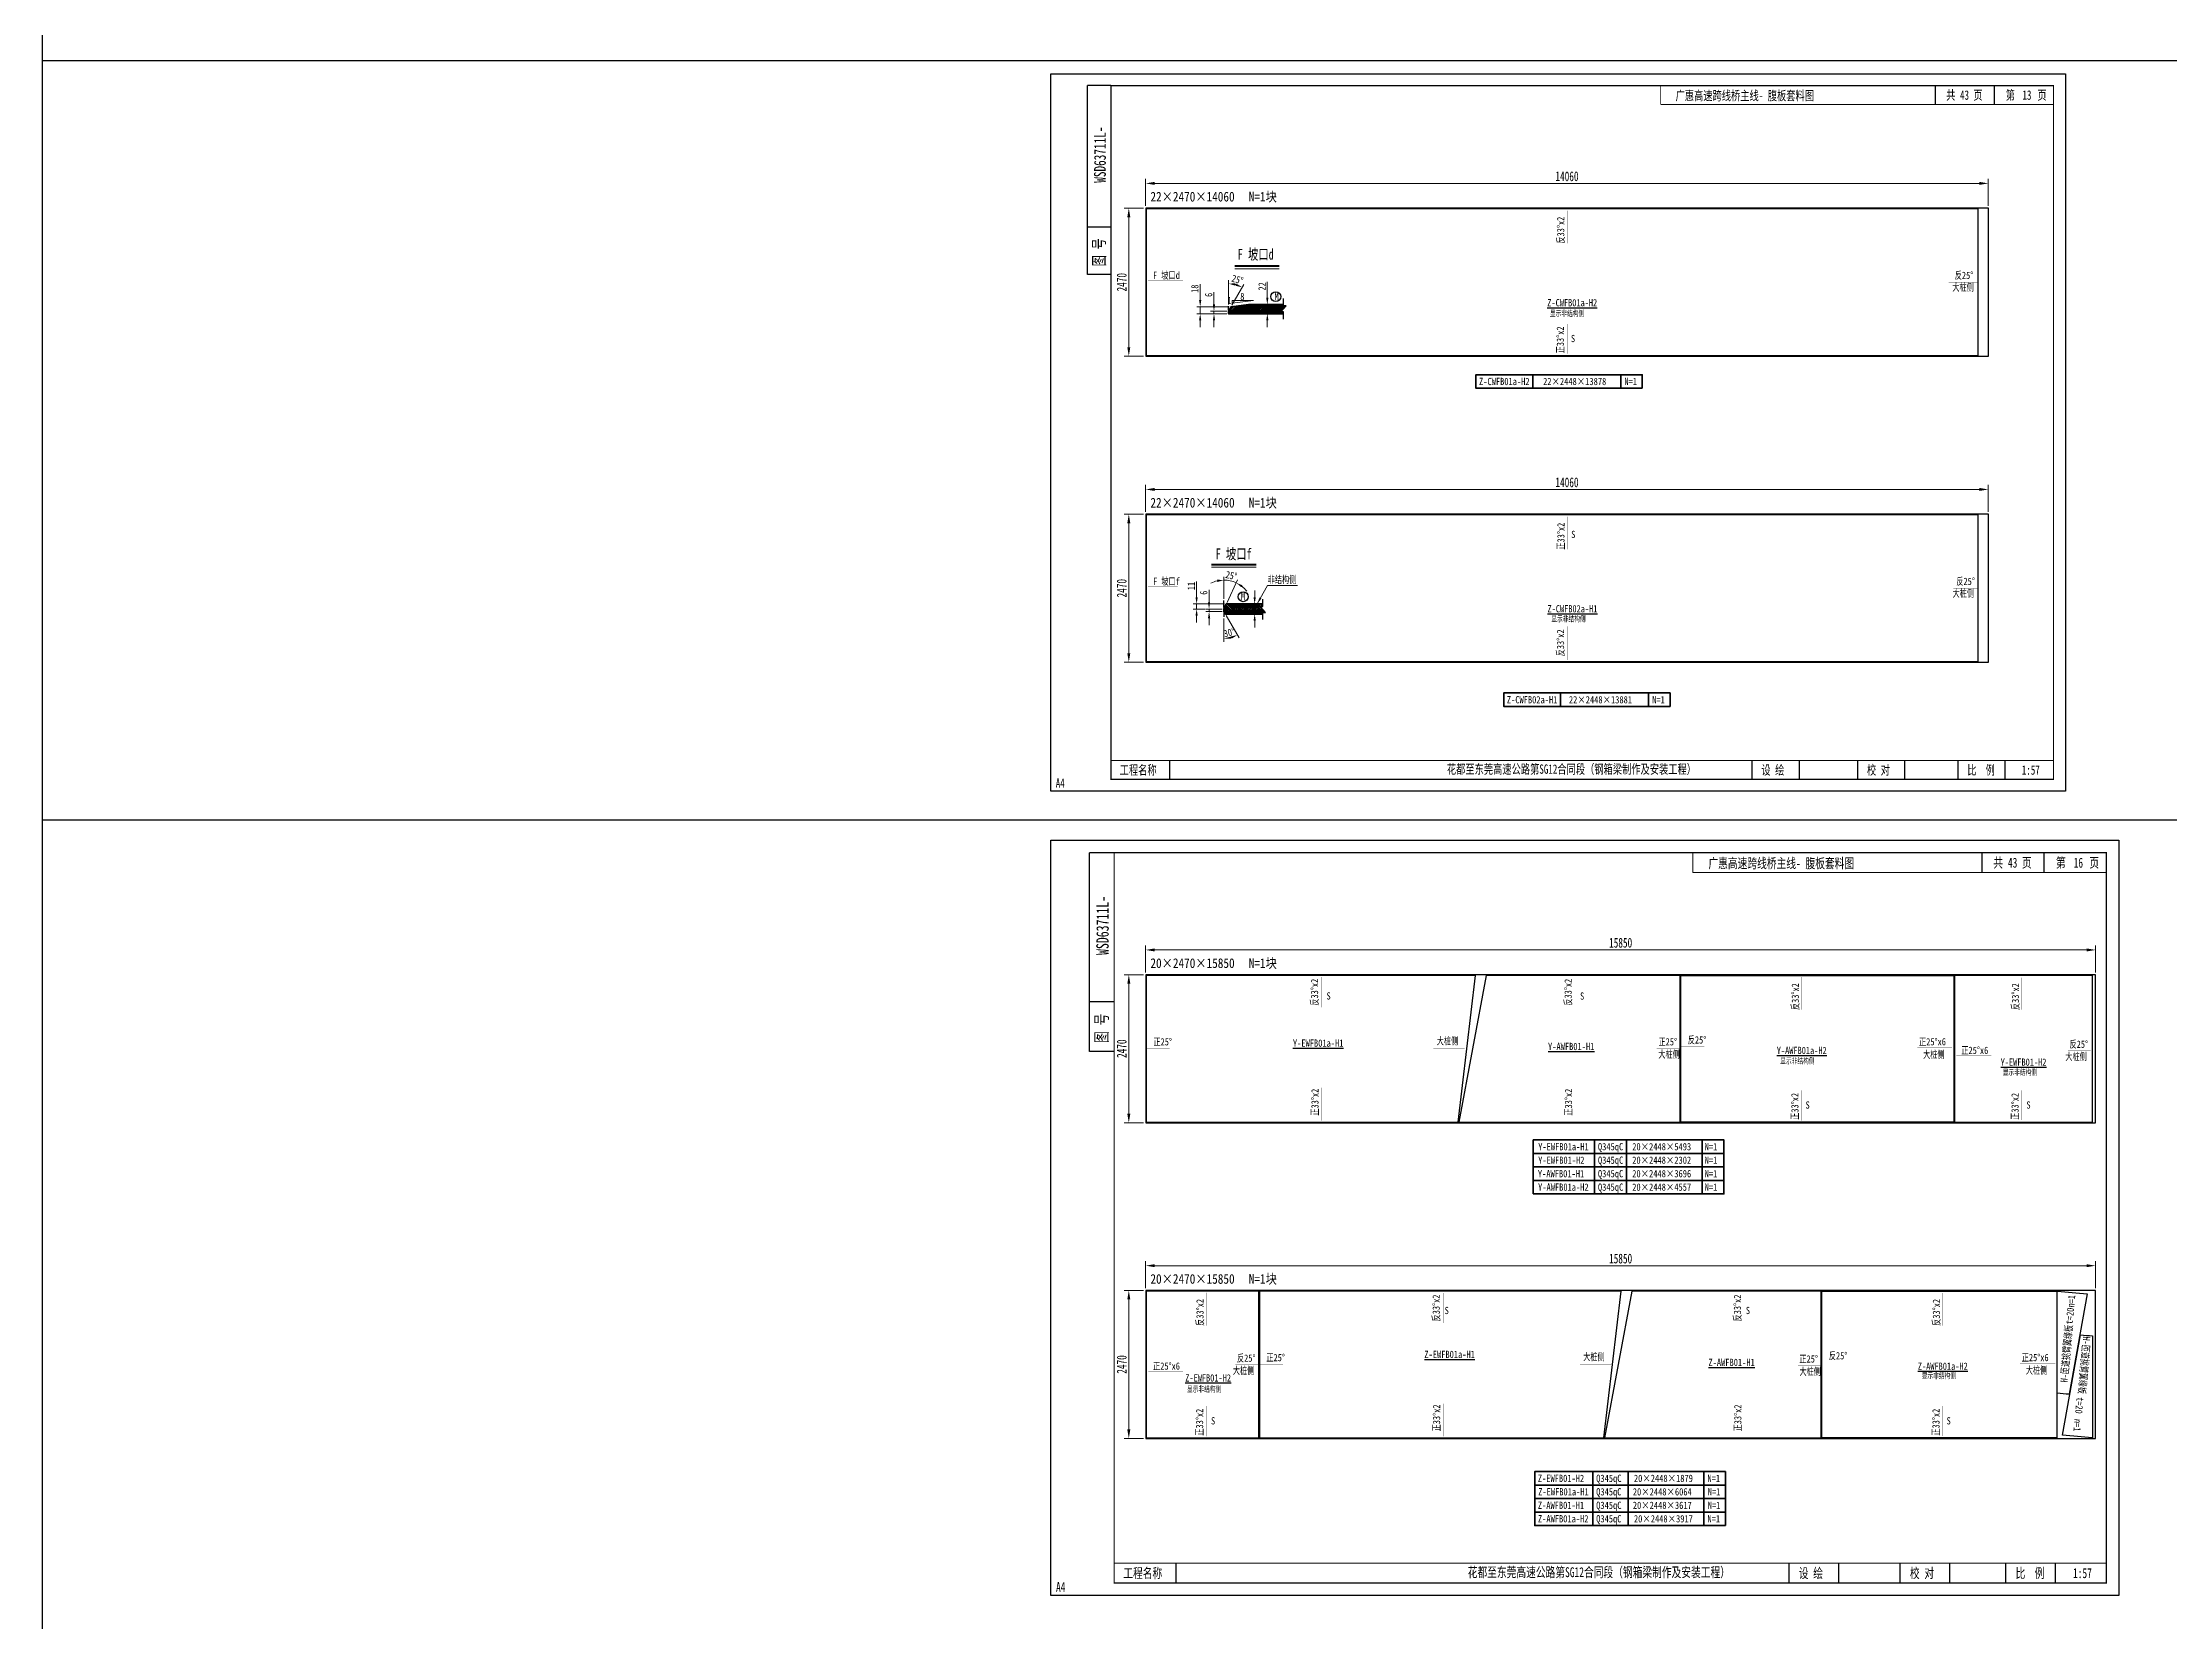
# Model space of a CAD drawing. Extents: x 1629247 to 2251351, y -601856 to -65897.
# Drawn here: x 1852530 to 1888018, y -481274 to -454931 of the extents above; entities that cross this region are included whole.
import ezdxf
from ezdxf.enums import TextEntityAlignment as Align

# ---------------------------------------------------------------- set-up
doc = ezdxf.new("R2010")
doc.units = 0
doc.header["$LTSCALE"] = 2
doc.header["$MEASUREMENT"] = 0
doc.header["$PDMODE"] = 35
doc.header["$PDSIZE"] = 50
doc.linetypes.add('PHANTOM', pattern=[63.5, 31.75, -6.35, 6.35, -6.35, 6.35, -6.35])
doc.layers.get('0').update_dxf_attribs({"linetype": 'CONTINUOUS'})
doc.layers.get('Defpoints').update_dxf_attribs({"linetype": 'CONTINUOUS'})
for name, color, linetype, lineweight in [('1图框轮廓', 7, 'CONTINUOUS', 35), ('文字层', 4, 'CONTINUOUS', 13), ('标注层', 3, 'CONTINUOUS', 13)]:
    doc.layers.add(name, color=color, linetype=linetype, lineweight=lineweight)
for name, color, linetype in [('A3', 7, 'CONTINUOUS'), ('txt', 4, 'CONTINUOUS'), ('顶板', 1, 'CONTINUOUS')]:
    doc.layers.add(name, color=color, linetype=linetype)
doc.styles.add('仿宋', font='仿宋_GB2312_1.ttf', dxfattribs={"width": 0.7})
doc.dimstyles.new('标准标注样式-45', dxfattribs={"dimscale": 45, "dimtxt": 2.7, "dimasz": 2.5, "dimexe": 1.25, "dimexo": 0.625, "dimtad": 1, "dimdec": 0, "dimdsep": 46, "dimtxsty": '仿宋', "dimcen": 2.5, "dimclrd": 3, "dimclre": 3, "dimclrt": 4, "dimazin": 0, "dimtfac": 1, "dimtdec": 0, "dimtmove": 0, "dimatfit": 3, "dimfxl": 1.25, "dimlwd": 13, "dimlwe": 13, "dimarcsym": 0})
doc.dimstyles.new('标准标注样式-60', dxfattribs={"dimscale": 60, "dimtxt": 2.7, "dimasz": 2.5, "dimexe": 1.25, "dimexo": 0.625, "dimtad": 1, "dimdec": 0, "dimdsep": 46, "dimtxsty": '仿宋', "dimcen": 2.5, "dimclrd": 3, "dimclre": 3, "dimclrt": 4, "dimazin": 0, "dimtfac": 1, "dimtdec": 0, "dimtmove": 0, "dimatfit": 3, "dimfxl": 1.25, "dimlwd": 13, "dimlwe": 13, "dimarcsym": 0})

# ---------------------------------------------------------------- blocks, each defined once
blk = doc.blocks.new('*D271')
at = {"color": 3, "lineweight": 13, "ltscale": 3}
for p, q in [((1870936, -457657), (1870936, -457206)), ((1884996, -457657), (1884996, -457206))]:
    blk.add_line(p, q, dxfattribs=at)
at = {"color": 3, "linetype": 'ByBlock', "lineweight": 13, "ltscale": 3}
blk.add_line((1884846, -457281), (1871086, -457281), dxfattribs=at)
at = {"color": 3, "ltscale": 3}
for points in [[(1871086, -457256), (1871086, -457306), (1870936, -457281)], [(1884846, -457256), (1884846, -457306), (1884996, -457281)]]:
    blk.add_solid(points, dxfattribs=at)
at = {"layer": 'Defpoints', "color": 0, "ltscale": 3}
for p in [(1870936, -457281), (1870936, -457695), (1884996, -457695)]:
    blk.add_point(p, dxfattribs=at)
at = {"color": 4, "ltscale": 3, "insert": (1877966, -457163), "char_height": 162, "attachment_point": 5, "style": '仿宋'}
blk.add_mtext('14060', dxfattribs=at)
blk = doc.blocks.new('*D272')
at = {"color": 3, "lineweight": 13, "ltscale": 3}
for p, q in [((1870899, -457695), (1870580, -457695)), ((1870899, -460165), (1870580, -460165))]:
    blk.add_line(p, q, dxfattribs=at)
at = {"color": 3, "linetype": 'ByBlock', "lineweight": 13, "ltscale": 3}
blk.add_line((1870655, -457845), (1870655, -460015), dxfattribs=at)
at = {"color": 3, "ltscale": 3}
for points in [[(1870630, -457845), (1870680, -457845), (1870655, -457695)], [(1870630, -460015), (1870680, -460015), (1870655, -460165)]]:
    blk.add_solid(points, dxfattribs=at)
at = {"layer": 'Defpoints', "color": 0, "ltscale": 3}
for p in [(1870936, -457695), (1870655, -460165), (1870936, -460165)]:
    blk.add_point(p, dxfattribs=at)
at = {"color": 4, "ltscale": 3, "insert": (1870537, -458930), "char_height": 162, "attachment_point": 5, "rotation": 90, "style": '仿宋'}
blk.add_mtext('2470', dxfattribs=at)
blk = doc.blocks.new('tukuangA4-')
at = {"layer": 'A3'}
for p, q in [((537, 7565), (537, 10327)), ((882, 10327), (537, 10327)), ((12951, 10051), (12951, 10327)), ((13814, 10051), (13814, 10327)), ((882, 8256), (537, 8256)), ((882, 7565), (537, 7565)), ((1745, 173), (1745, 449)), ((10266, 173), (10266, 449)), ((10957, 173), (10957, 449)), ((11811, 173), (11811, 449)), ((12502, 173), (12502, 449)), ((13280, 173), (13280, 449)), ((13971, 173), (13971, 449))]:
    blk.add_line(p, q, dxfattribs=at)
blk.add_lwpolyline([(14850, 10500), (14850, 0), (0, 0), (0, 10500)], close=True, dxfattribs=at)
for points, const_width in [([(882, 10327), (14677, 10327), (14677, 173), (882, 173), (882, 10327)], 17.3), ([(8927, 10051), (8927, 10327)], 13.8), ([(8927, 10051), (14677, 10051)], 13.8), ([(882, 449), (14677, 449)], 13.8)]:
    blk.add_lwpolyline(points, dxfattribs=dict(at, const_width=const_width))
at = {"layer": 'A3', "color": 7, "linetype": 'Continuous', "style": '仿宋', "width": 0.7}
for s, p in [('共    页', (13106, 10120)), ('第     页', (13977, 10120)), ('工程名称', (1009, 242)), ('花都至东莞高速公路第SG12合同段（钢箱梁制作及安装工程）', (5798, 255)), ('设 绘', (10401, 242)), ('校 对', (11946, 242)), ('比  例', (13415, 242))]:
    blk.add_text(s, height=138.1, dxfattribs=at).set_placement(p)
blk.add_text('WSD63711L-', height=172.6, rotation=90, dxfattribs=at).set_placement((806, 9316), align=Align.CENTER)
blk.add_text('图 号', height=172.6, rotation=90, dxfattribs=at).set_placement((793, 7681))
blk.add_text('A4', height=138.1, dxfattribs=at).set_placement((139, 50), align=Align.CENTER)
blk = doc.blocks.new('*D278')
at = {"color": 3, "lineweight": 13, "ltscale": 3}
for p, q in [((1870936, -462763), (1870936, -462312)), ((1884996, -462763), (1884996, -462312))]:
    blk.add_line(p, q, dxfattribs=at)
at = {"color": 3, "linetype": 'ByBlock', "lineweight": 13, "ltscale": 3}
blk.add_line((1884846, -462387), (1871086, -462387), dxfattribs=at)
at = {"color": 3, "ltscale": 3}
for points in [[(1871086, -462362), (1871086, -462412), (1870936, -462387)], [(1884846, -462362), (1884846, -462412), (1884996, -462387)]]:
    blk.add_solid(points, dxfattribs=at)
at = {"layer": 'Defpoints', "color": 0, "ltscale": 3}
for p in [(1870936, -462387), (1870936, -462800), (1884996, -462800)]:
    blk.add_point(p, dxfattribs=at)
at = {"color": 4, "ltscale": 3, "insert": (1877966, -462269), "char_height": 162, "attachment_point": 5, "style": '仿宋'}
blk.add_mtext('14060', dxfattribs=at)
blk = doc.blocks.new('*D279')
at = {"color": 3, "lineweight": 13, "ltscale": 3}
for p, q in [((1870899, -462800), (1870580, -462800)), ((1870899, -465270), (1870580, -465270))]:
    blk.add_line(p, q, dxfattribs=at)
at = {"color": 3, "linetype": 'ByBlock', "lineweight": 13, "ltscale": 3}
blk.add_line((1870655, -462950), (1870655, -465120), dxfattribs=at)
at = {"color": 3, "ltscale": 3}
for points in [[(1870630, -462950), (1870680, -462950), (1870655, -462800)], [(1870630, -465120), (1870680, -465120), (1870655, -465270)]]:
    blk.add_solid(points, dxfattribs=at)
at = {"layer": 'Defpoints', "color": 0, "ltscale": 3}
for p in [(1870936, -462800), (1870655, -465270), (1870936, -465270)]:
    blk.add_point(p, dxfattribs=at)
at = {"color": 4, "ltscale": 3, "insert": (1870537, -464035), "char_height": 162, "attachment_point": 5, "rotation": 90, "style": '仿宋'}
blk.add_mtext('2470', dxfattribs=at)
blk = doc.blocks.new('*D299')
at = {"layer": 'Defpoints', "color": 0}
for p in [(1872966, -459301), (1872984, -459301), (1872991, -459455)]:
    blk.add_point(p, dxfattribs=at)
at = {"layer": '标注层', "color": 3, "linetype": 'ByBlock', "lineweight": 13}
for p, q in [((1872966, -459189), (1872966, -458922)), ((1872966, -459455), (1872966, -459301)), ((1872966, -459568), (1872966, -459680))]:
    blk.add_line(p, q, dxfattribs=at)
at = {"layer": '标注层', "color": 3, "lineweight": 13}
for p, q in [((1872956, -459301), (1872910, -459301)), ((1872963, -459455), (1872910, -459455))]:
    blk.add_line(p, q, dxfattribs=at)
at = {"layer": '标注层', "color": 3}
for points in [[(1872947, -459189), (1872985, -459189), (1872966, -459301)], [(1872947, -459568), (1872985, -459568), (1872966, -459455)]]:
    blk.add_solid(points, dxfattribs=at)
at = {"layer": '标注层', "color": 4, "insert": (1872877, -458999), "char_height": 121.5, "attachment_point": 5, "rotation": 90, "style": '仿宋'}
blk.add_mtext('22', dxfattribs=at)
blk = doc.blocks.new('*D300')
at = {"layer": 'Defpoints', "color": 0}
for p in [(1872076, -459413), (1872317, -459413), (1872317, -459455)]:
    blk.add_point(p, dxfattribs=at)
at = {"layer": '标注层', "color": 3, "linetype": 'ByBlock', "lineweight": 13}
for p, q in [((1872076, -459301), (1872076, -459094)), ((1872076, -459455), (1872076, -459413)), ((1872076, -459568), (1872076, -459680))]:
    blk.add_line(p, q, dxfattribs=at)
at = {"layer": '标注层', "color": 3, "lineweight": 13}
for p, q in [((1872289, -459413), (1872020, -459413)), ((1872289, -459455), (1872020, -459455))]:
    blk.add_line(p, q, dxfattribs=at)
at = {"layer": '标注层', "color": 3}
for points in [[(1872057, -459301), (1872095, -459301), (1872076, -459413)], [(1872057, -459568), (1872095, -459568), (1872076, -459455)]]:
    blk.add_solid(points, dxfattribs=at)
at = {"layer": '标注层', "color": 4, "insert": (1871987, -459141), "char_height": 122, "attachment_point": 5, "rotation": 90, "style": '仿宋'}
blk.add_mtext('6', dxfattribs=at)
blk = doc.blocks.new('*D301')
at = {"layer": 'Defpoints', "color": 0}
for p in [(1872397, -458960), (1872317, -459328), (1872317, -459393), (1872317, -459413), (1872360, -459338)]:
    blk.add_point(p, dxfattribs=at)
at = {"layer": '标注层', "color": 3, "lineweight": 13}
for p, q in [((1872317, -459300), (1872317, -458897)), ((1872374, -459314), (1872575, -458966))]:
    blk.add_line(p, q, dxfattribs=at)
at = {"layer": '标注层', "color": 3, "linetype": 'ByBlock', "lineweight": 13}
blk.add_arc((1872317, -459413), 460, 74.0452, 75.9548, dxfattribs=at)
at = {"layer": '标注层', "color": 3}
for points in [[(1872426, -458986), (1872431, -458949), (1872317, -458953)], [(1872451, -458954), (1872436, -458988), (1872547, -459015)]]:
    blk.add_solid(points, dxfattribs=at)
at = {"layer": '标注层', "color": 4, "insert": (1872468, -458886), "char_height": 121.5, "attachment_point": 5, "rotation": 344.0452, "style": '仿宋'}
blk.add_mtext('25%%D', dxfattribs=at)
blk = doc.blocks.new('*D302')
at = {"layer": 'Defpoints', "color": 0}
for p in [(1871846, -459338), (1872317, -459455), (1872360, -459338)]:
    blk.add_point(p, dxfattribs=at)
at = {"layer": '标注层', "color": 3, "linetype": 'ByBlock', "lineweight": 13}
for p, q in [((1871846, -459226), (1871846, -458962)), ((1871846, -459455), (1871846, -459338)), ((1871846, -459568), (1871846, -459680))]:
    blk.add_line(p, q, dxfattribs=at)
at = {"layer": '标注层', "color": 3, "lineweight": 13}
for p, q in [((1872332, -459338), (1871790, -459338)), ((1872289, -459455), (1871790, -459455))]:
    blk.add_line(p, q, dxfattribs=at)
at = {"layer": '标注层', "color": 3}
for points in [[(1871827, -459226), (1871865, -459226), (1871846, -459338)], [(1871827, -459568), (1871865, -459568), (1871846, -459455)]]:
    blk.add_solid(points, dxfattribs=at)
at = {"layer": '标注层', "color": 4, "insert": (1871757, -459038), "char_height": 121.5, "attachment_point": 5, "rotation": 90, "style": '仿宋'}
blk.add_mtext('18', dxfattribs=at)
blk = doc.blocks.new('*D324')
at = {"color": 3, "lineweight": 13, "ltscale": 3}
for p, q in [((1870936, -470445), (1870936, -469995)), ((1886786, -470445), (1886786, -469995))]:
    blk.add_line(p, q, dxfattribs=at)
at = {"color": 3, "linetype": 'ByBlock', "lineweight": 13, "ltscale": 3}
blk.add_line((1886636, -470070), (1871086, -470070), dxfattribs=at)
at = {"color": 3, "ltscale": 3}
for points in [[(1871086, -470045), (1871086, -470095), (1870936, -470070)], [(1886636, -470045), (1886636, -470095), (1886786, -470070)]]:
    blk.add_solid(points, dxfattribs=at)
at = {"layer": 'Defpoints', "color": 0, "ltscale": 3}
for p in [(1870936, -470070), (1870936, -470483), (1886786, -470483)]:
    blk.add_point(p, dxfattribs=at)
at = {"color": 4, "ltscale": 3, "insert": (1878861, -469951), "char_height": 162, "attachment_point": 5, "style": '仿宋'}
blk.add_mtext('15850', dxfattribs=at)
blk = doc.blocks.new('*D325')
at = {"color": 3, "lineweight": 13, "ltscale": 3}
for p, q in [((1870899, -470483), (1870580, -470483)), ((1870899, -472953), (1870580, -472953))]:
    blk.add_line(p, q, dxfattribs=at)
at = {"color": 3, "linetype": 'ByBlock', "lineweight": 13, "ltscale": 3}
blk.add_line((1870655, -470633), (1870655, -472803), dxfattribs=at)
at = {"color": 3, "ltscale": 3}
for points in [[(1870630, -470633), (1870680, -470633), (1870655, -470483)], [(1870630, -472803), (1870680, -472803), (1870655, -472953)]]:
    blk.add_solid(points, dxfattribs=at)
at = {"layer": 'Defpoints', "color": 0, "ltscale": 3}
for p in [(1870936, -470483), (1870655, -472953), (1870936, -472953)]:
    blk.add_point(p, dxfattribs=at)
at = {"color": 4, "ltscale": 3, "insert": (1870537, -471718), "char_height": 162, "attachment_point": 5, "rotation": 90, "style": '仿宋'}
blk.add_mtext('2470', dxfattribs=at)
blk = doc.blocks.new('*D326')
at = {"color": 3, "lineweight": 13, "ltscale": 3}
for p, q in [((1870936, -475714), (1870936, -475263)), ((1886786, -475714), (1886786, -475263))]:
    blk.add_line(p, q, dxfattribs=at)
at = {"color": 3, "linetype": 'ByBlock', "lineweight": 13, "ltscale": 3}
blk.add_line((1886636, -475338), (1871086, -475338), dxfattribs=at)
at = {"color": 3, "ltscale": 3}
for points in [[(1871086, -475313), (1871086, -475363), (1870936, -475338)], [(1886636, -475313), (1886636, -475363), (1886786, -475338)]]:
    blk.add_solid(points, dxfattribs=at)
at = {"layer": 'Defpoints', "color": 0, "ltscale": 3}
for p in [(1870936, -475338), (1870936, -475751), (1886786, -475751)]:
    blk.add_point(p, dxfattribs=at)
at = {"color": 4, "ltscale": 3, "insert": (1878861, -475220), "char_height": 162, "attachment_point": 5, "style": '仿宋'}
blk.add_mtext('15850', dxfattribs=at)
blk = doc.blocks.new('*D327')
at = {"color": 3, "lineweight": 13, "ltscale": 3}
for p, q in [((1870899, -475751), (1870580, -475751)), ((1870899, -478221), (1870580, -478221))]:
    blk.add_line(p, q, dxfattribs=at)
at = {"color": 3, "linetype": 'ByBlock', "lineweight": 13, "ltscale": 3}
blk.add_line((1870655, -475901), (1870655, -478071), dxfattribs=at)
at = {"color": 3, "ltscale": 3}
for points in [[(1870630, -475901), (1870680, -475901), (1870655, -475751)], [(1870630, -478071), (1870680, -478071), (1870655, -478221)]]:
    blk.add_solid(points, dxfattribs=at)
at = {"layer": 'Defpoints', "color": 0, "ltscale": 3}
for p in [(1870936, -475751), (1870655, -478221), (1870936, -478221)]:
    blk.add_point(p, dxfattribs=at)
at = {"color": 4, "ltscale": 3, "insert": (1870537, -476986), "char_height": 162, "attachment_point": 5, "rotation": 90, "style": '仿宋'}
blk.add_mtext('2470', dxfattribs=at)
blk = doc.blocks.new('*D332')
at = {"layer": 'Defpoints', "color": 0}
for p in [(1871994, -464382), (1872243, -464382), (1872243, -464424)]:
    blk.add_point(p, dxfattribs=at)
at = {"layer": '标注层', "color": 3, "linetype": 'ByBlock', "lineweight": 13}
for p, q in [((1871994, -464270), (1871994, -464063)), ((1871994, -464424), (1871994, -464382)), ((1871994, -464537), (1871994, -464649))]:
    blk.add_line(p, q, dxfattribs=at)
at = {"layer": '标注层', "color": 3, "lineweight": 13}
for p, q in [((1872214, -464382), (1871938, -464382)), ((1872214, -464424), (1871938, -464424))]:
    blk.add_line(p, q, dxfattribs=at)
at = {"layer": '标注层', "color": 3}
for points in [[(1871975, -464270), (1872013, -464270), (1871994, -464382)], [(1871975, -464537), (1872013, -464537), (1871994, -464424)]]:
    blk.add_solid(points, dxfattribs=at)
at = {"layer": '标注层', "color": 4, "insert": (1871905, -464110), "char_height": 122, "attachment_point": 5, "rotation": 90, "style": '仿宋'}
blk.add_mtext('6', dxfattribs=at)
blk = doc.blocks.new('*D333')
at = {"layer": 'Defpoints', "color": 0}
for p in [(1872381, -463919), (1872243, -464238), (1872243, -464358), (1872243, -464382), (1872282, -464298)]:
    blk.add_point(p, dxfattribs=at)
at = {"layer": '标注层', "color": 3, "lineweight": 13}
for p, q in [((1872243, -464210), (1872243, -463843)), ((1872294, -464273), (1872471, -463893))]:
    blk.add_line(p, q, dxfattribs=at)
at = {"layer": '标注层', "color": 3, "linetype": 'ByBlock', "lineweight": 13}
for start, end in [(103.3719, 116.7439), (65, 90), (38.2561, 51.6281)]:
    blk.add_arc((1872243, -464382), 483, start, end, dxfattribs=at)
at = {"layer": '标注层', "color": 3}
for points in [[(1872129, -463893), (1872133, -463931), (1872243, -463899)], [(1872533, -464019), (1872552, -463987), (1872447, -463944)]]:
    blk.add_solid(points, dxfattribs=at)
at = {"layer": '标注层', "color": 4, "insert": (1872366, -463824), "char_height": 121.5, "attachment_point": 5, "rotation": 347.5, "style": '仿宋'}
blk.add_mtext('25°', dxfattribs=at)
blk = doc.blocks.new('*D334')
at = {"layer": 'Defpoints', "color": 0}
for p in [(1872243, -464424), (1872243, -464441), (1872243, -464515), (1872267, -464466), (1872397, -464848)]:
    blk.add_point(p, dxfattribs=at)
at = {"layer": '标注层', "color": 3, "lineweight": 13}
for p, q in [((1872281, -464490), (1872496, -464864)), ((1872243, -464543), (1872243, -464932))]:
    blk.add_line(p, q, dxfattribs=at)
at = {"layer": '标注层', "color": 3, "linetype": 'ByBlock', "lineweight": 13}
blk.add_arc((1872243, -464424), 451, 284.3166, 285.6834, dxfattribs=at)
at = {"layer": '标注层', "color": 3}
for points in [[(1872357, -464880), (1872352, -464843), (1872243, -464875)], [(1872357, -464841), (1872372, -464876), (1872468, -464815)]]:
    blk.add_solid(points, dxfattribs=at)
at = {"layer": '标注层', "color": 4, "insert": (1872332, -464775), "char_height": 121.5, "attachment_point": 5, "rotation": 14.3166, "style": '仿宋'}
blk.add_mtext('30°', dxfattribs=at)
blk = doc.blocks.new('*D335')
at = {"layer": 'Defpoints', "color": 0}
for p in [(1872711, -464298), (1872711, -464466), (1872755, -464298)]:
    blk.add_point(p, dxfattribs=at)
at = {"layer": '标注层', "color": 3, "linetype": 'ByBlock', "lineweight": 13}
for p, q in [((1872755, -464186), (1872755, -464073)), ((1872755, -464466), (1872755, -464298)), ((1872755, -464579), (1872755, -464691))]:
    blk.add_line(p, q, dxfattribs=at)
at = {"layer": '标注层', "color": 3, "lineweight": 13}
for p, q in [((1872740, -464298), (1872811, -464298)), ((1872740, -464466), (1872811, -464466))]:
    blk.add_line(p, q, dxfattribs=at)
at = {"layer": '标注层', "color": 3}
for points in [[(1872736, -464186), (1872774, -464186), (1872755, -464298)], [(1872736, -464579), (1872774, -464579), (1872755, -464466)]]:
    blk.add_solid(points, dxfattribs=at)
at = {"layer": '标注层', "color": 4, "insert": (1872666, -464382), "char_height": 121.5, "attachment_point": 5, "rotation": 90, "style": '仿宋'}
blk.add_mtext('22', dxfattribs=at)
blk = doc.blocks.new('*D336')
at = {"layer": 'Defpoints', "color": 0}
for p in [(1871786, -464382), (1871955, -464382), (1872282, -464298)]:
    blk.add_point(p, dxfattribs=at)
at = {"layer": '标注层', "color": 3, "linetype": 'ByBlock', "lineweight": 13}
for p, q in [((1871786, -464186), (1871786, -463925)), ((1871786, -464382), (1871786, -464298)), ((1871786, -464495), (1871786, -464607))]:
    blk.add_line(p, q, dxfattribs=at)
at = {"layer": '标注层', "color": 3, "lineweight": 13}
for p, q in [((1872254, -464298), (1871730, -464298)), ((1871927, -464382), (1871730, -464382))]:
    blk.add_line(p, q, dxfattribs=at)
at = {"layer": '标注层', "color": 3}
for points in [[(1871768, -464186), (1871805, -464186), (1871786, -464298)], [(1871768, -464495), (1871805, -464495), (1871786, -464382)]]:
    blk.add_solid(points, dxfattribs=at)
at = {"layer": '标注层', "color": 4, "insert": (1871697, -463999), "char_height": 121.5, "attachment_point": 5, "rotation": 90, "style": '仿宋'}
blk.add_mtext('11', dxfattribs=at)

msp = doc.modelspace()

# ---------------------------------------------------------------- hatches: boundary and pattern name
at = {"layer": '标注层', "linetype": 'PHANTOM'}
h = msp.add_hatch(dxfattribs=at)
h.set_pattern_fill('ANSI31', color=8, scale=150, style=0)
h.set_pattern_definition([(45, (1872316.746, -459455.476), (-13.25825, 13.25825), [])])
h.paths.add_polyline_path([(1872652.7, -459301.5), (1872360.3, -459338), (1872316.7, -459413.5), (1872316.7, -459455.5), (1873235.7, -459455.5), (1873235.7, -459422.7), (1873191.9, -459422.7), (1873279.4, -459322.7), (1873235.7, -459322.7), (1873235.7, -459301.5)])
h.paths.add_polyline_path([(1872785.9, -459078.7), (1872785.9, -458920.1), (1872968.2, -458920.1), (1872968.2, -459078.7)], flags=9)
h = msp.add_hatch(dxfattribs=at)
h.set_pattern_fill('ANSI31', color=8, scale=150, style=0)
h.set_pattern_definition([(135, (1872933.363, -464466.025), (13.25825, 13.25825), [])])
h.paths.add_polyline_path([(1872933.4, -464437.4), (1872889.6, -464437.4), (1872889.6, -464466), (1872266.8, -464466), (1872242.6, -464424), (1872242.6, -464382), (1872281.7, -464298), (1872889.6, -464298), (1872889.6, -464337.4), (1872845.9, -464337.4)])
h.paths.add_polyline_path([(1872765.7, -464461.4), (1872765.7, -464302.7), (1872583.4, -464302.7), (1872583.4, -464461.4)], flags=24)

# ---------------------------------------------------------------- linework, layer by layer
at = {"color": 8, "ltscale": 3}
for p, q in [((1852530.5, -455227.8), (2049720.8, -455227.8)), ((1852530.5, -467897.1), (2049720.8, -467897.1))]:
    msp.add_line(p, q, dxfattribs=at)
at = {"color": 7, "ltscale": 3}
for p, q in [((1872316.7, -459393.4), (1872316.7, -459328.3)), ((1872242.6, -464358), (1872242.6, -464238.5)), ((1872242.6, -464440.6), (1872242.6, -464514.7))]:
    msp.add_line(p, q, dxfattribs=at)
at = {"color": 8, "ltscale": 3}
for points in [[(1852530.5, -417867.6), (2049720.8, -417867.6), (2049720.8, -587413.7), (1852530.5, -587413.7)], [(1870936.3, -460164.6), (1884996.3, -460164.6), (1884996.3, -457694.6), (1870936.3, -457694.6)], [(1870936.3, -465270.4), (1884996.3, -465270.4), (1884996.3, -462800.4), (1870936.3, -462800.4)], [(1870936.3, -472952.9), (1886786.3, -472952.9), (1886786.3, -470482.9), (1870936.3, -470482.9)], [(1870936.3, -478221.4), (1886786.3, -478221.4), (1886786.3, -475751.4), (1870936.3, -475751.4)]]:
    msp.add_lwpolyline(points, close=True, dxfattribs=at)
at = {"color": 1, "ltscale": 3}
for points in [[(1870946.3, -460154.6), (1884824.6, -460154.6), (1884824.6, -457706.6), (1870946.3, -457706.6)], [(1870946.3, -465260.4), (1884828, -465260.4), (1884828, -462812.4), (1870946.3, -462812.4)], [(1870946.3, -472942.9), (1876150.5, -472942.9), (1876439.2, -470494.9), (1870946.3, -470494.9)], [(1876160.5, -472942.9), (1879856.1, -472942.9), (1879856.1, -470494.8), (1876618, -470494.8)], [(1879866.1, -470494.9), (1884423, -470494.9), (1884423, -472942.9), (1879866.1, -472942.9)], [(1884433, -472942.9), (1886734.5, -472942.9), (1886734.5, -470494.9), (1884433, -470494.9)], [(1870946.3, -478211.4), (1872825.5, -478211.4), (1872825.5, -475763.4), (1870946.3, -475763.4)], [(1872835.5, -478211.4), (1878582.9, -478211.4), (1878871.6, -475763.4), (1872835.5, -475763.4)], [(1878592.9, -478211.4), (1882209.8, -478211.4), (1882209.8, -475763.4), (1879050.3, -475763.4)], [(1882219.8, -475763.4), (1886136.6, -475763.4), (1886136.6, -478211.4), (1882219.8, -478211.4)]]:
    msp.add_lwpolyline(points, close=True, dxfattribs=at)
at = {"color": 7}
for points in [[(1873235.7, -459543.9), (1873235.7, -459422.7), (1873191.9, -459422.7), (1873279.4, -459322.7), (1873235.7, -459322.7), (1873235.7, -459201.5)], [(1872889.6, -464558.6), (1872889.6, -464437.4), (1872933.4, -464437.4), (1872845.9, -464337.4), (1872889.6, -464337.4), (1872889.6, -464216.2)]]:
    msp.add_lwpolyline(points, dxfattribs=at)
at = {"color": 3, "ltscale": 3}
for centre in [(1873107.1, -459170.7), (1872563.2, -464176.7)]:
    msp.add_circle(centre, 82.7, dxfattribs=at)
at = {"layer": '1图框轮廓', "color": 30, "ltscale": 3}
for p, q in [((1877393.6, -460472.9), (1877393.6, -460697.9)), ((1878862.6, -460472.9), (1878862.6, -460697.9)), ((1877858.1, -465783.1), (1877858.1, -466008.1)), ((1879327, -465783.1), (1879327, -466008.1)), ((1878426.4, -473465), (1878426.4, -473240)), ((1878960.9, -473465), (1878960.9, -473240)), ((1880223.9, -473465), (1880223.9, -473240)), ((1878426.4, -473690), (1878426.4, -473465)), ((1878426.4, -473915), (1878426.4, -473690)), ((1878960.9, -473690), (1878960.9, -473465)), ((1878960.9, -473915), (1878960.9, -473690)), ((1880223.9, -473690), (1880223.9, -473465)), ((1880223.9, -473915), (1880223.9, -473690)), ((1878426.4, -474140), (1878426.4, -473915)), ((1878960.9, -474140), (1878960.9, -473915)), ((1880223.9, -474140), (1880223.9, -473915)), ((1878396.7, -478773), (1878396.7, -478998)), ((1878396.7, -479223), (1878396.7, -478998)), ((1878986.5, -478998), (1878986.5, -478773)), ((1878986.5, -479223), (1878986.5, -478998)), ((1880249.5, -478773), (1880249.5, -478998)), ((1880249.5, -479223), (1880249.5, -478998)), ((1878396.7, -479448), (1878396.7, -479223)), ((1878986.5, -479448), (1878986.5, -479223)), ((1880249.5, -479448), (1880249.5, -479223)), ((1878396.7, -479448), (1878396.7, -479673)), ((1878986.5, -479673), (1878986.5, -479448)), ((1880249.5, -479448), (1880249.5, -479673))]:
    msp.add_line(p, q, dxfattribs=at)
at = {"layer": '1图框轮廓', "color": 2}
for points in [[(1873235.7, -459301.5), (1872652.7, -459301.5), (1872360.3, -459338), (1872316.7, -459413.5), (1872316.7, -459455.5), (1873235.7, -459455.5)], [(1872889.6, -464466), (1872266.8, -464466), (1872242.6, -464424), (1872242.6, -464382), (1872281.7, -464298), (1872889.6, -464298)]]:
    msp.add_lwpolyline(points, dxfattribs=at)
at = {"layer": '1图框轮廓', "color": 30, "ltscale": 3}
for points in [[(1879222.6, -460697.9), (1876445.4, -460697.9), (1876445.4, -460472.9), (1879222.6, -460472.9)], [(1879687, -466008.1), (1876909.8, -466008.1), (1876909.8, -465783.1), (1879687, -465783.1)], [(1877403, -473465), (1880583.9, -473465), (1880583.9, -473240), (1877403, -473240)], [(1877403, -473690), (1880583.9, -473690), (1880583.9, -473465), (1877403, -473465)], [(1877403, -473915), (1880583.9, -473915), (1880583.9, -473690), (1877403, -473690)], [(1877403, -474140), (1880583.9, -474140), (1880583.9, -473915), (1877403, -473915)], [(1880609.5, -478998), (1877428.6, -478998), (1877428.6, -478773), (1880609.5, -478773)], [(1877428.6, -479223), (1880609.5, -479223), (1880609.5, -478998), (1877428.6, -478998)], [(1877428.6, -479448), (1880609.5, -479448), (1880609.5, -479223), (1877428.6, -479223)], [(1880609.5, -479673), (1877428.6, -479673), (1877428.6, -479448), (1880609.5, -479448)]]:
    msp.add_lwpolyline(points, close=True, dxfattribs=at)
at = {"layer": '文字层', "lineweight": 50}
for p, q in [((1873166.4, -458660.3), (1872423.2, -458660.3)), ((1872035.1, -463639.3), (1872778.4, -463639.3))]:
    msp.add_line(p, q, dxfattribs=at)
at = {"layer": '文字层', "lineweight": 20}
for p, q in [((1873166.4, -458705.3), (1872423.2, -458705.3)), ((1872035.1, -463684.3), (1872778.4, -463684.3))]:
    msp.add_line(p, q, dxfattribs=at)
at = {"layer": '标注层', "color": 42}
for points in [[(1877970.2, -457730.8, 0, 25, 0), (1877970.2, -457805.6, 5, 5, 0), (1877970.2, -458279.2, 5, 5, 0)], [(1870967.7, -458907.4, 0, 25, 0), (1871042.5, -458907.4, 5, 5, 0), (1871558.4, -458907.4, 5, 5, 0)], [(1884824.6, -458930.6, 0, 25, 0), (1884749.8, -458930.6, 5, 5, 0), (1884331.7, -458930.6, 5, 5, 0)], [(1877970.2, -460130.3, 0, 25, 0), (1877970.2, -460055.5, 5, 5, 0), (1877970.2, -459624.4, 5, 5, 0)], [(1877973.7, -462836.7, 0, 25, 0), (1877973.7, -462911.5, 5, 5, 0), (1877973.7, -463385.1, 5, 5, 0)], [(1870968.1, -464013.3, 0, 25, 0), (1871042.9, -464013.3, 5, 5, 0), (1871472, -464013.3, 5, 5, 0)], [(1884828, -464036.4, 0, 25, 0), (1884753.2, -464036.4, 5, 5, 0), (1884410.7, -464036.4, 5, 5, 0)], [(1877973.7, -465236.2, 0, 25, 0), (1877973.7, -465161.4, 5, 5, 0), (1877973.7, -464670.3, 5, 5, 0)], [(1873869.7, -470519.1, 0, 25, 0), (1873869.7, -470593.9, 5, 5, 0), (1873869.7, -471025, 5, 5, 0)], [(1878100, -470519.1, 0, 25, 0), (1878100, -470593.9, 5, 5, 0), (1878100, -471025, 5, 5, 0)], [(1881884.4, -470519.1, 0, 25, 0), (1881884.4, -470593.9, 5, 5, 0), (1881884.4, -471067.5, 5, 5, 0)], [(1885557.1, -470519.1, 0, 25, 0), (1885557.1, -470593.9, 5, 5, 0), (1885557.1, -471067.5, 5, 5, 0)], [(1870946.3, -471718.9, 0, 25, 0), (1871021.1, -471718.9, 5, 5, 0), (1871337.6, -471718.9, 5, 5, 0)], [(1876266.1, -471718.9, 0, 25, 0), (1876191.3, -471718.9, 5, 5, 0), (1875736.9, -471718.9, 5, 5, 0)], [(1879856.1, -471718.8, 0, 25, 0), (1879781.3, -471718.8, 5, 5, 0), (1879464.8, -471718.8, 5, 5, 0)], [(1879866.1, -471687.4, 0, 25, 0), (1879941, -471687.4, 5, 5, 0), (1880257.5, -471687.4, 5, 5, 0)], [(1884401.6, -471695.7, 0, 25, 0), (1884326.8, -471695.7, 5, 5, 0), (1883810.8, -471695.7, 5, 5, 0)], [(1884454.4, -471838.3, 0, 25, 0), (1884529.2, -471838.3, 5, 5, 0), (1885045.1, -471838.3, 5, 5, 0)], [(1886717.1, -471750.3, 0, 25, 0), (1886642.3, -471750.3, 5, 5, 0), (1886325.8, -471750.3, 5, 5, 0)], [(1873869.7, -472918.6, 0, 25, 0), (1873869.7, -472843.8, 5, 5, 0), (1873869.7, -472370.2, 5, 5, 0)], [(1878100, -472918.6, 0, 25, 0), (1878100, -472843.8, 5, 5, 0), (1878100, -472370.2, 5, 5, 0)], [(1881884.4, -472918.6, 0, 25, 0), (1881884.4, -472843.8, 5, 5, 0), (1881884.4, -472412.7, 5, 5, 0)], [(1885557.1, -472918.6, 0, 25, 0), (1885557.1, -472843.8, 5, 5, 0), (1885557.1, -472412.7, 5, 5, 0)], [(1871951.5, -475787.6, 0, 25, 0), (1871951.5, -475862.4, 5, 5, 0), (1871951.5, -476336, 5, 5, 0)], [(1875899.4, -475787.6, 0, 25, 0), (1875899.4, -475862.4, 5, 5, 0), (1875899.4, -476293.5, 5, 5, 0)], [(1880925.3, -475787.6, 0, 25, 0), (1880925.3, -475862.4, 5, 5, 0), (1880925.3, -476293.5, 5, 5, 0)], [(1884238, -475787.6, 0, 25, 0), (1884238, -475862.4, 5, 5, 0), (1884238, -476336, 5, 5, 0)], [(1882219.8, -476956, 0, 25, 0), (1882294.6, -476956, 5, 5, 0), (1882611.1, -476956, 5, 5, 0)], [(1886115.2, -476964.2, 0, 25, 0), (1886040.4, -476964.2, 5, 5, 0), (1885524.4, -476964.2, 5, 5, 0)], [(1870967.7, -477106.8, 0, 25, 0), (1871042.5, -477106.8, 5, 5, 0), (1871558.4, -477106.8, 5, 5, 0)], [(1872825.5, -476987.4, 0, 25, 0), (1872750.7, -476987.4, 5, 5, 0), (1872434.1, -476987.4, 5, 5, 0)], [(1872835.5, -476987.4, 0, 25, 0), (1872910.3, -476987.4, 5, 5, 0), (1873226.8, -476987.4, 5, 5, 0)], [(1878709.9, -476987.4, 0, 25, 0), (1878635.1, -476987.4, 5, 5, 0), (1878180.7, -476987.4, 5, 5, 0)], [(1882209.8, -477010.1, 0, 25, 0), (1882135, -477010.1, 5, 5, 0), (1881818.4, -477010.1, 5, 5, 0)], [(1875899.4, -478187.1, 0, 25, 0), (1875899.4, -478112.3, 5, 5, 0), (1875899.4, -477638.7, 5, 5, 0)], [(1880925.3, -478187.1, 0, 25, 0), (1880925.3, -478112.3, 5, 5, 0), (1880925.3, -477638.7, 5, 5, 0)], [(1871951.5, -478187.1, 0, 25, 0), (1871951.5, -478112.3, 5, 5, 0), (1871951.5, -477681.3, 5, 5, 0)], [(1884238, -478187.1, 0, 25, 0), (1884238, -478112.3, 5, 5, 0), (1884238, -477681.3, 5, 5, 0)]]:
    msp.add_lwpolyline(points, format="xyseb", dxfattribs=at)
at = {"layer": '标注层', "color": 7}
msp.add_lwpolyline([(1872377.4, -459277), (1872735.8, -459232.2), (1872735.8, -459232.2), (1872377.4, -459232.2)], close=True, dxfattribs=at)
at = {"layer": '顶板', "color": 7}
for points in [[(1886345.8, -477483.4, 0.0003846), (1886146.6, -477465.8), (1886146.6, -475763.4, -0.00095), (1886644.6, -475807.4)], [(1886532.6, -476491.7, 0.0003846), (1886731.9, -476509.3), (1886731.9, -478211.7, -0.00095), (1886233.8, -478167.7)]]:
    msp.add_lwpolyline(points, format="xyb", close=True, dxfattribs=at)

# ---------------------------------------------------------------- block references
at = {"color": 8}
for p, xscale, yscale, zscale in [((1869352.2, -467422.2), 1.139999999999418, 1.139999999999418, 1.14), ((1869352.2, -480840.5), 1.19999999999709, 1.200000000000728, 1.2)]:
    msp.add_blockref('tukuangA4-', p, dxfattribs=dict(at, xscale=xscale, yscale=yscale, zscale=zscale))

# ---------------------------------------------------------------- texts
at = {"color": 7, "style": '仿宋', "width": 0.85}
for s, p in [('22×2470×14060', (1871015.7, -457582.9)), ('N=1块', (1872656.6, -457582.9)), ('22×2470×14060', (1871015.7, -462688.8)), ('N=1块', (1872656.6, -462688.8)), ('20×2470×15850', (1871015.7, -470371.3)), ('N=1块', (1872656.6, -470371.3)), ('20×2470×15850', (1871015.7, -475639.8)), ('N=1块', (1872656.6, -475639.8))]:
    msp.add_text(s, height=162, dxfattribs=at).set_placement(p)
at = {"color": 6, "linetype": 'PHANTOM', "ltscale": 10, "style": '仿宋', "width": 0.7}
for s, p in [('%%UZ-CWFB01a-H2', (1877637.3, -459332.1)), ('%%UZ-CWFB02a-H1', (1877640.7, -464438)), ('%%UY-AWFB01a-H2', (1881466.1, -471806.9)), ('%%UY-EWFB01-H2', (1885202.1, -472002.4)), ('%%UZ-AWFB01a-H2', (1883819.7, -477075.5)), ('%%UZ-EWFB01-H2', (1871596.5, -477271))]:
    msp.add_text(s, height=121.5, dxfattribs=at).set_placement(p)
at = {"color": 152, "linetype": 'PHANTOM', "ltscale": 10, "style": '仿宋', "width": 0.7}
for p in [(1877681.3, -459497.7), (1877705.4, -464594), (1881524.5, -471969.5), (1885237.1, -472159.1), (1883885.4, -477220.7), (1871625.7, -477444.9)]:
    msp.add_text('显示非结构侧', height=97.2, dxfattribs=at).set_placement(p)
at = {"color": 7, "style": '仿宋', "width": 0.85}
for s, p in [('Z-CWFB01a-H2', (1876920.2, -460585.4)), ('22×2448×13878', (1878094.5, -460585.4)), ('N=1 ', (1879063.7, -460585.4)), ('Z-CWFB02a-H1', (1877384.6, -465895.6)), ('22×2448×13881', (1878525, -465895.6)), ('N=1 ', (1879528.1, -465895.6)), ('Y-EWFB01a-H1', (1877907.7, -473352.5)), ('Q345qC', (1878693.6, -473352.5)), ('N=1 ', (1880403.9, -473352.5)), ('Y-AWFB01-H1', (1877867, -473802.5)), ('Y-EWFB01-H2', (1877871.8, -473577.5)), ('Q345qC', (1878693.6, -473577.5)), ('Q345qC', (1878693.6, -473802.5)), ('N=1 ', (1880403.9, -473577.5)), ('N=1 ', (1880403.9, -473802.5)), ('Y-AWFB01a-H2', (1877905.6, -474027.5)), ('Q345qC', (1878693.6, -474027.5)), ('N=1 ', (1880403.9, -474027.5)), ('Z-EWFB01-H2', (1877866.6, -478885.5)), ('Z-EWFB01a-H1', (1877907.7, -479110.5)), ('Q345qC', (1878664, -478885.5)), ('Q345qC', (1878664, -479110.5)), ('20×2448×1879', (1879574.9, -478885.5)), ('N=1 ', (1880450.6, -478885.5)), ('N=1 ', (1880455.6, -479110.5)), ('Z-AWFB01-H1', (1877866.6, -479335.5)), ('Q345qC', (1878664, -479335.5)), ('N=1 ', (1880455.6, -479335.5)), ('Z-AWFB01a-H2', (1877903.4, -479560.5)), ('Q345qC', (1878664, -479560.5)), ('20×2448×3917', (1879574.9, -479560.5)), ('N=1 ', (1880450.6, -479560.5))]:
    msp.add_text(s, height=121.5, dxfattribs=at).set_placement(p, align=Align.MIDDLE_CENTER)
at = {"color": 6, "style": '仿宋', "width": 0.85}
for s, p in [('%%UY-EWFB01a-H1', (1873814.8, -471624.7)), ('%%UY-AWFB01-H1', (1878036.1, -471680.3)), ('%%UZ-EWFB01a-H1', (1876007.9, -476817.3)), ('%%UZ-AWFB01-H1', (1880713, -476951.2))]:
    msp.add_text(s, height=121.5, dxfattribs=at).set_placement(p, align=Align.MIDDLE_CENTER)
at = {"color": 7, "style": '仿宋', "width": 0.85}
for s, p in [('20×2448×5493', (1879054.6, -473352.5)), ('20×2448×2302', (1879054.6, -473577.5)), ('20×2448×3696', (1879054.6, -473802.5)), ('20×2448×4557', (1879054.6, -474027.5)), ('20×2448×6064', (1879064.7, -479110.5)), ('20×2448×3617', (1879064.7, -479335.5))]:
    msp.add_text(s, height=121.5, dxfattribs=at).set_placement(p, align=Align.MIDDLE_LEFT)
at = {"layer": 'A3', "color": 6, "linetype": 'Continuous', "style": '仿宋', "width": 0.7}
for height, p in [(157.429, (1879777.3, -455894.6)), (165.714, (1880326, -468706.2))]:
    msp.add_text('广惠高速跨线桥主线- 腹板套料图', height=height, dxfattribs=at).set_placement(p)
at = {"layer": 'A3', "color": 1, "linetype": 'Continuous', "style": '仿宋', "width": 0.7}
for s, height, p in [('43', 157.43, (1884524.2, -455885.8)), ('13', 157.43, (1885565.5, -455885.8)), ('43', 165.71, (1885322.7, -468696.9)), ('16', 165.71, (1886418.8, -468696.9))]:
    msp.add_text(s, height=height, dxfattribs=at).set_placement(p)
at = {"layer": 'A3', "color": 7, "linetype": 'Continuous', "style": '仿宋', "width": 0.7}
for height, p in [(157.43, (1885555.4, -467146.8)), (165.71, (1886408.2, -480550.6))]:
    msp.add_text('1:57', height=height, dxfattribs=at).set_placement(p)
at = {"layer": 'txt', "style": '仿宋', "width": 0.7}
for s, rotation, p in [('n=1', 84.94513, (1886378.7, -475930.5)), ('t=20', 84.94513, (1886356.3, -476175.4)), ('H-匝道挑臂翼缘板', 84.94513, (1886299.7, -476805.1)), ('H-匝道挑臂翼缘板', 264.94513, (1886597, -476999.1)), ('t=20', 264.94513, (1886516.9, -477670.5)), ('n=1', 264.94513, (1886484.1, -477998.8))]:
    msp.add_text(s, height=120, rotation=rotation, dxfattribs=at).set_placement(p, align=Align.MIDDLE_CENTER)
at = {"layer": '文字层', "color": 1, "style": '仿宋', "width": 0.7}
for s, p in [('F 坡口d', (1872473, -458553.2)), ('F 坡口f', (1872104.6, -463552.2))]:
    msp.add_text(s, height=180, dxfattribs=at).set_placement(p)
at = {"layer": '标注层', "color": 42, "style": '仿宋', "width": 0.7}
for s, p in [('反33%%Dx2', (1877921.4, -458284.4)), ('正33%%Dx2', (1877914.7, -460115.6)), ('正33%%Dx2', (1877924.8, -463390.2)), ('反33%%Dx2', (1877918.1, -465170.4)), ('反33%%Dx2', (1873814.1, -470999)), ('反33%%Dx2', (1878044.4, -470999)), ('反33%%Dx2', (1881835.5, -471072.7)), ('反33%%Dx2', (1885508.2, -471072.7)), ('正33%%Dx2', (1873820.8, -472833.5)), ('正33%%Dx2', (1878051.1, -472833.5)), ('正33%%Dx2', (1881828.8, -472904)), ('正33%%Dx2', (1885501.5, -472904)), ('反33%%Dx2', (1875843.8, -476267.5)), ('反33%%Dx2', (1880869.7, -476267.5)), ('反33%%Dx2', (1871902.7, -476341.2)), ('反33%%Dx2', (1884189.2, -476341.2)), ('正33%%Dx2', (1871895.9, -478172.5)), ('正33%%Dx2', (1875850.6, -478102)), ('正33%%Dx2', (1880876.5, -478102)), ('正33%%Dx2', (1884182.4, -478172.5))]:
    msp.add_text(s, height=121.5, rotation=90, dxfattribs=at).set_placement(p)
for s, p in [('F 坡口d', (1871060.2, -458874.2)), ('反25%%D', (1884436.1, -458875)), ('大桩侧', (1884396, -459075.8)), ('S', (1878032.6, -459929.8)), ('S', (1878036.1, -463198)), ('F 坡口f', (1871060.6, -463980.1)), ('大桩侧', (1884399.4, -464181.7)), ('反25%%D', (1884462.6, -463980.8)), ('S', (1873953.9, -470898.4)), ('S', (1878184.2, -470900.5)), ('正25%%D', (1871066.6, -471663.3)), ('大桩侧', (1875792.6, -471650.3)), ('正25%%D', (1879493.6, -471663.3)), ('反25%%D', (1879981.4, -471631.8)), ('正25%%Dx6', (1883840.6, -471662.5)), ('反25%%D', (1886351.7, -471703.6)), ('大桩侧', (1879491, -471872.4)), ('大桩侧', (1883907.7, -471874.7)), ('正25%%Dx6', (1884546.9, -471805.1)), ('大桩侧', (1886281.7, -471910.3)), ('S', (1881946.8, -472718.2)), ('S', (1885632.2, -472718.2)), ('S', (1875925, -476146)), ('S', (1880950.9, -476146)), ('正25%%Dx6', (1871060.2, -477073.6)), ('反25%%D', (1872460.1, -476940.6)), ('正25%%D', (1872950.8, -476931.8)), ('大桩侧', (1878236.4, -476918.9)), ('正25%%D', (1881844.4, -476954.5)), ('反25%%D', (1882335.1, -476900.4)), ('正25%%Dx6', (1885554.2, -476931.1)), ('大桩侧', (1872390.1, -477147.4)), ('大桩侧', (1881844.6, -477163.7)), ('大桩侧', (1885621.3, -477143.2)), ('S', (1872026.7, -477986.7)), ('S', (1884300.4, -477986.7))]:
    msp.add_text(s, height=121.5, dxfattribs=at).set_placement(p)
at = {"layer": '标注层', "color": 4, "style": '仿宋', "width": 0.7}
for s, p in [('1', (1872301.7, -459292.7)), ('8', (1872514.2, -459228.5)), ('非结构侧', (1872973, -463951.6))]:
    msp.add_text(s, height=121.5, dxfattribs=at).set_placement(p)
at = {"layer": '标注层', "color": 2, "style": '仿宋', "width": 0.7}
for p in [(1873086.6, -459223.6), (1872526.3, -464229.6)]:
    msp.add_text('M', height=121.5, dxfattribs=at).set_placement(p)

# ---------------------------------------------------------------- dimensions: what is measured, and where the dimension line sits
at = {"color": 8, "ltscale": 3}
for base, p1, p2, picture, middle in [((1870936.3, -457281.3), (1884996.3, -457694.6), (1870936.3, -457694.6), '*D271', (1877966.3, -457162.8)), ((1870936.3, -462387.2), (1884996.3, -462800.4), (1870936.3, -462800.4), '*D278', (1877966.3, -462268.7)), ((1870936.3, -470069.6), (1886786.3, -470482.9), (1870936.3, -470482.9), '*D324', (1878861.3, -469951.1)), ((1870936.3, -475338.1), (1886786.3, -475751.4), (1870936.3, -475751.4), '*D326', (1878861.3, -475219.6))]:
    dim = msp.add_linear_dim(base=base, p1=p1, p2=p2, dimstyle='标准标注样式-60', dxfattribs=at)
    dim.commit()
    dim.dimension.update_dxf_attribs({"geometry": picture, "text_midpoint": middle})
for base, p1, p2, picture, middle in [((1870655.4, -460164.6), (1870936.3, -457694.6), (1870936.3, -460164.6), '*D272', (1870536.9, -458929.6)), ((1870655.4, -465270.4), (1870936.3, -462800.4), (1870936.3, -465270.4), '*D279', (1870536.9, -464035.4)), ((1870655.4, -472952.9), (1870936.3, -470482.9), (1870936.3, -472952.9), '*D325', (1870536.9, -471717.9)), ((1870655.4, -478221.4), (1870936.3, -475751.4), (1870936.3, -478221.4), '*D327', (1870536.9, -476986.4))]:
    dim = msp.add_linear_dim(base=base, p1=p1, p2=p2, angle=90, dimstyle='标准标注样式-60', dxfattribs=at)
    dim.commit()
    dim.dimension.update_dxf_attribs({"geometry": picture, "text_midpoint": middle})
at = {"layer": '标注层', "color": 7}
dim = msp.add_angular_dim_2l(base=(1872396.6, -458960.4), line1=((1872360.3, -459338), (1872316.7, -459413.5)), line2=((1872316.7, -459393.4), (1872316.7, -459328.3)), text='25%%D', dimstyle='标准标注样式-45', override={"dimlfac": 0.142857, "dimadec": 0}, dxfattribs=at)
dim.commit()
dim.dimension.update_dxf_attribs({"geometry": '*D301', "text_midpoint": (1872443.2, -458971.1), "dimtype": 162})
for base, p1, p2, text, picture, middle in [((1871846.2, -459338), (1872316.7, -459455.5), (1872360.3, -459338), '18', '*D302', (1871757.3, -459037.6)), ((1872755.1, -464298), (1872711.4, -464466), (1872711.4, -464298), '22', '*D335', (1872666.2, -464382))]:
    dim = msp.add_linear_dim(base=base, p1=p1, p2=p2, angle=90, text=text, dimstyle='标准标注样式-45', override={"dimlfac": 0.142857}, dxfattribs=at)
    dim.commit()
    dim.dimension.update_dxf_attribs({"geometry": picture, "text_midpoint": middle})
for base, p1, p2, picture, middle in [((1872075.8, -459413.5), (1872316.7, -459455.5), (1872316.7, -459413.5), '*D300', (1871986.9, -459141.3)), ((1872965.9, -459301.5), (1872990.9, -459455.5), (1872984.1, -459301.5), '*D299', (1872877.1, -458999.4)), ((1871994, -464382), (1872242.6, -464424), (1872242.6, -464382), '*D332', (1871905.1, -464109.8))]:
    dim = msp.add_linear_dim(base=base, p1=p1, p2=p2, angle=90, dimstyle='标准标注样式-45', override={"dimlfac": 0.142857}, dxfattribs=at)
    dim.commit()
    dim.dimension.update_dxf_attribs({"geometry": picture, "text_midpoint": middle})
dim = msp.add_angular_dim_2l(base=(1872381.1, -463919.2), line1=((1872242.6, -464382), (1872281.7, -464298)), line2=((1872242.6, -464358), (1872242.6, -464238.5)), dimstyle='标准标注样式-45', override={"dimlfac": 0.142857, "dimadec": 0}, dxfattribs=at)
dim.commit()
dim.dimension.update_dxf_attribs({"geometry": '*D333', "text_midpoint": (1872366.4, -463823.6)})
dim = msp.add_linear_dim(base=(1871786.3, -464382), p1=(1872281.7, -464298), p2=(1871955.1, -464382), angle=90, text='11', dimstyle='标准标注样式-45', override={"dimlfac": 0.142857}, dxfattribs=at)
dim.commit()
dim.dimension.update_dxf_attribs({"geometry": '*D336', "text_midpoint": (1871786.3, -463998.9), "dimtype": 160})
dim = msp.add_angular_dim_2l(base=(1872397, -464848.2), line1=((1872242.6, -464440.6), (1872242.6, -464514.7)), line2=((1872266.8, -464466), (1872242.6, -464424)), dimstyle='标准标注样式-45', override={"dimlfac": 0.142857, "dimadec": 0}, dxfattribs=at)
dim.commit()
dim.dimension.update_dxf_attribs({"geometry": '*D334', "text_midpoint": (1872354.2, -464861.4), "dimtype": 162})

# ---------------------------------------------------------------- leaders
at = {"color": 7, "ltscale": 3}
msp.add_leader([(1872797.7, -464297.4), (1872969.2, -463988.2), (1873468.2, -463988.2)], dimstyle='标准标注样式-45', override={"dimgap": 0.625, "dimtad": 0}, dxfattribs=at)

doc.saveas('drawing.dxf')
